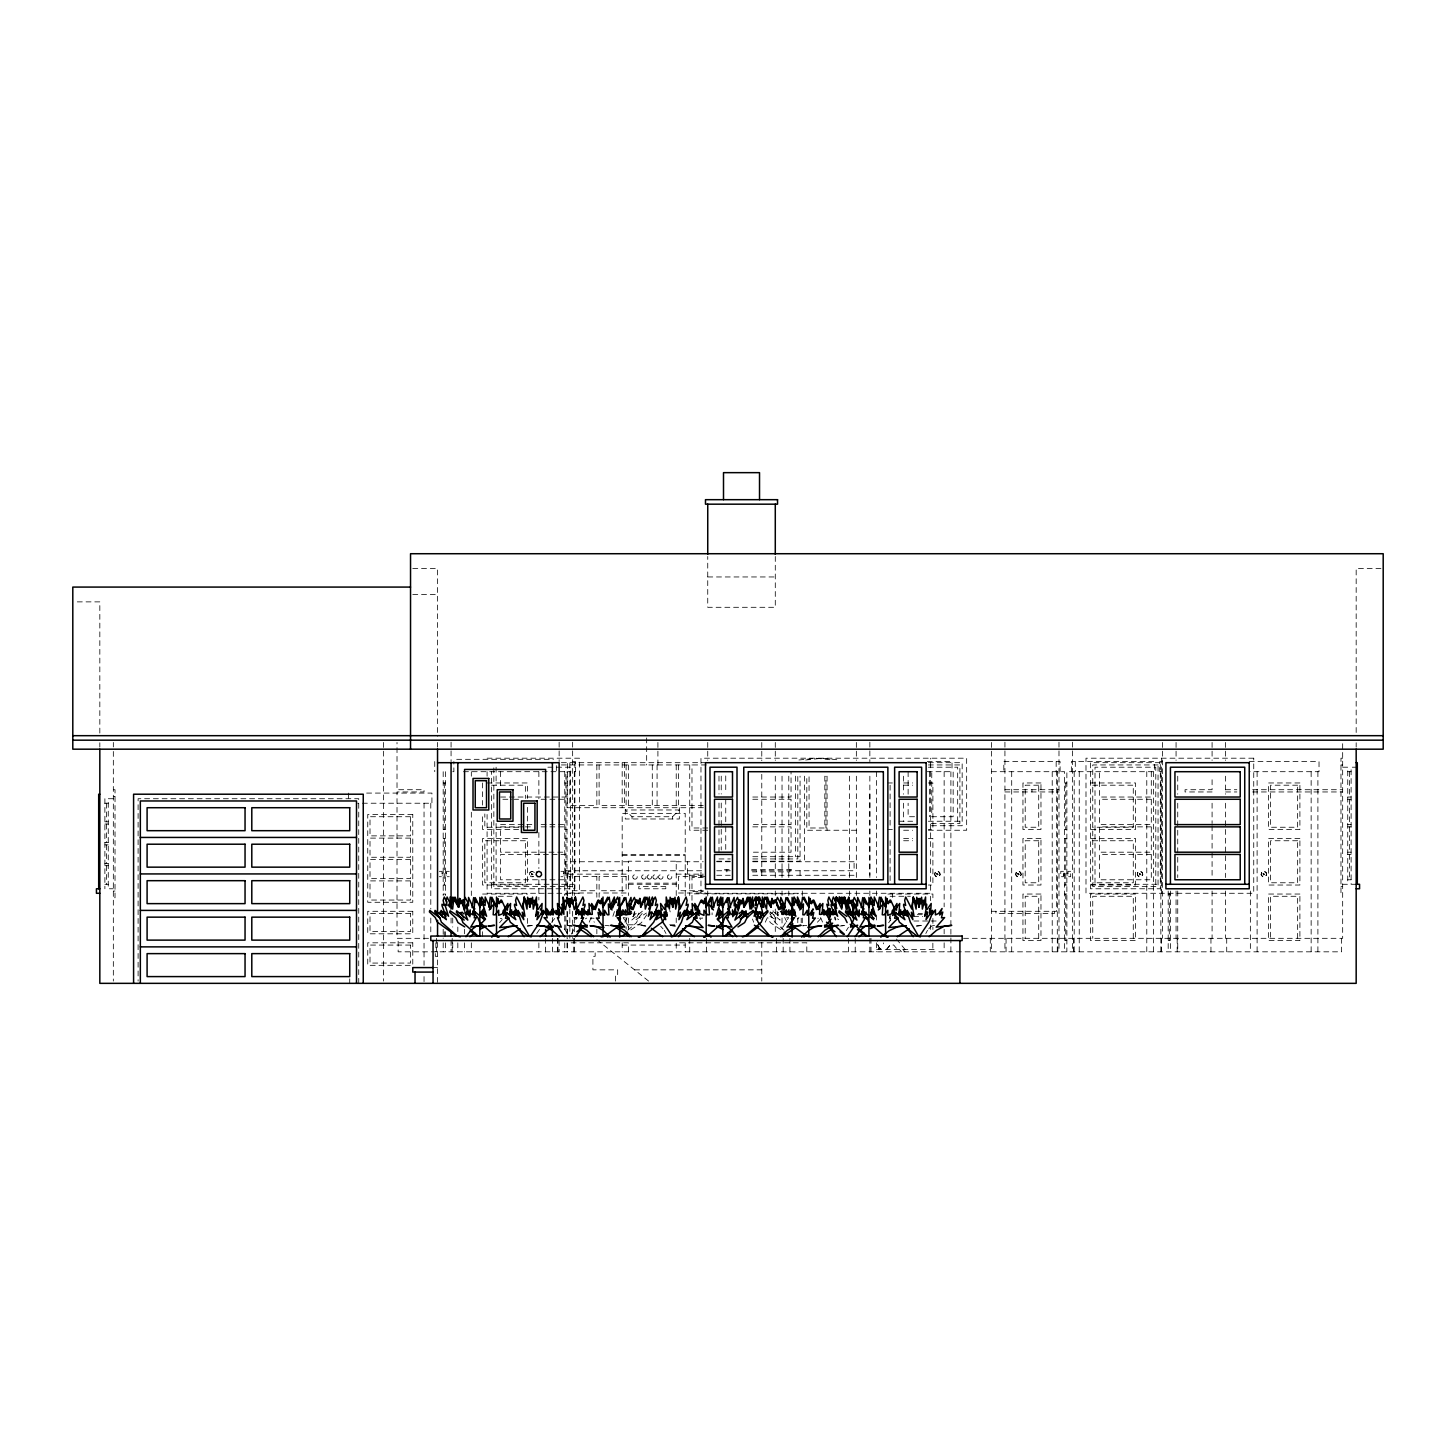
<?xml version="1.0" encoding="UTF-8"?>
<svg xmlns="http://www.w3.org/2000/svg" width="1456" height="1456" viewBox="0 0 1456 1456"><rect width="100%" height="100%" fill="white"/><g stroke="black" fill="none" stroke-linecap="round" stroke-linejoin="round"><path stroke-width="0.75" stroke-dasharray="5 3.75" d="M712.093 914.768L712.093 912.821M883.665 943.834L883.483 942.906M576.03 917.335L575.721 919.682L577.14 918.026M890.308 914.787L889.379 918.281L892.219 918.008L888.651 922.74M612.903 916.279L614.705 910.801M633.324 914.878L634.852 911.219M589.207 922.194L591.209 917.48M765.274 922.194L767.458 917.48M624.842 922.194L627.117 917.48M536.718 933.496L540.795 927.599M925.816 933.496L927.508 930.293M571.28 934.06L574.137 928.964M782.964 927.126L788.642 917.589L786.495 917.862M846.282 930.657L848.448 927.254M797.815 919.118L798.962 917.589L797.433 918.317M499.554 922.74L502.174 919.537M886.376 949.567L890.126 945.017L893.693 945.017L897.442 949.567M886.486 949.567L890.235 945.017M928.71 928.946L931.094 926.253M551.515 922.321L555.5 917.589L552.334 917.862L552.388 922.558M646.81 914.714L641.514 922.613L629.356 930.894M672.563 816.725L679.315 809.973L625.279 809.973L632.031 816.725L672.563 816.725L672.563 818.982M817.398 922.212L821.366 918.008L817.762 918.281M627.754 930.22L636.6 922.613L638.401 917.899L643.17 912.311L642.86 910.801L631.722 920.101L634.434 914.186L634.725 912.639L633.196 912.311M770.388 914.295L773.318 911.893L772.936 910.382L769.987 912.621M632.559 916.698L637.182 912.311L639.111 912.639L635.307 920.101L646.409 913.039M585.421 918.845L586.786 918.026M534.37 872.472L532.204 871.325L529.857 872.472L529.402 874.856L530.985 876.712L533.424 876.639M532.204 871.325L529.984 872.308L529.347 874.674L530.803 876.639L533.26 876.712M625.297 917.862L623.15 917.589L628.828 927.126L625.334 926.526M930.93 926.234L934.534 925.343M577.359 917.862L573.773 917.589L574.956 919.118M594.03 918.281L590.426 918.008L594.394 922.212M778.596 912.311L777.067 912.639L777.377 914.186L780.07 920.101L768.932 910.801M798.925 759.996L815.815 758.194L832.705 759.996M805.678 759.996L822.567 758.194L839.457 759.996M527.545 926.034L533.861 925.343L527.236 926.016M839.803 926.034L846.118 925.343L841.714 925.798M916.643 926.034L922.958 925.343L916.334 926.016M412.776 568.513L437.546 568.513L437.546 736.336M1380.943 568.513L1356.173 568.513L1356.173 734.061M707.743 576.958L775.284 576.958M412.776 594.485L437.546 594.485M77.295 601.874L99.827 601.874L99.827 736.336M487.087 758.194L579.397 758.194L579.397 893.274L487.087 893.274L487.087 814.486M1342.669 758.194L1340.976 758.194L1340.976 893.274L1342.669 893.274M456.693 759.322L553.498 759.322M572.645 761.561L575.466 761.561L575.466 771.698L567.021 771.698L567.021 895.531M927.254 761.561L952.024 761.561L952.024 771.698M1162.543 761.561L1159.74 761.561L1159.74 771.698L1162.543 771.698M1249.23 761.561L1319.027 761.561L1319.027 771.698L1249.23 771.698M561.379 762.689L707.743 762.689M928.382 762.689L962.161 762.689L962.161 825.734L928.382 825.734M561.379 764.946L707.743 764.946M928.382 764.946L959.904 764.946L959.904 823.477L928.382 823.477M1340.976 764.946L1342.669 764.946M547.875 767.203L570.388 767.203L570.388 884.283M928.382 767.203L957.666 767.203L957.666 821.239M1342.669 767.203L1347.746 767.203L1347.746 884.283L1342.669 884.283M1357.301 767.203L1351.113 767.203L1351.113 884.283L1357.301 884.283M452.743 771.698L453.872 771.698L453.872 761.561M463.445 771.698L565.893 771.698L565.893 885.03M927.254 771.698L953.152 771.698L953.152 816.725L931.767 816.725L931.767 771.698M991.427 771.698L1064.609 771.698L1064.609 951.824M1347.746 771.698L1351.113 771.698M443.188 782.964L445.427 782.964M487.087 782.964L527.618 782.964L527.618 798.47M564.764 782.964L567.021 782.964M887.869 782.964L892.364 782.964M903.612 782.964L912.621 782.964M928.382 782.964L932.896 782.964L932.896 829.483L928.382 829.483M1064.609 782.964L1066.866 782.964M1090.508 782.964L1135.534 782.964L1135.534 829.483L1090.508 829.483M491.582 785.203L525.361 785.203L525.361 798.489M903.612 785.203L912.621 785.203M1092.746 785.203L1133.278 785.203L1133.278 827.245L1092.746 827.245M113.331 789.716L115.024 789.716L115.024 897.788L113.331 897.788M1004.931 789.716L1058.985 789.716M1225.588 789.716L1236.854 789.716M1252.615 789.716L1342.669 789.716M1004.931 791.955L1058.985 791.955M1212.084 791.955L1185.057 791.955L1185.057 789.716L1212.084 789.716L1212.084 776.194M1225.588 791.955L1236.854 791.955M1252.615 791.955L1342.669 791.955M366.621 793.083L431.922 793.083L431.922 803.221L357.612 803.221M869.851 794.212L869.851 875.274M113.331 796.468L115.024 796.468M500.591 797.033L565.893 797.033M752.77 797.033L791.045 797.033L791.045 771.698M1347.746 797.033L1351.113 797.033M113.331 798.725L108.254 798.725L108.254 888.779L113.331 888.779M502.848 799.271L511.857 799.271M514.095 799.271L518.609 799.271M541.122 799.271L565.893 799.271M752.77 799.271L791.045 799.271L791.045 824.606L752.77 824.606M1347.746 799.271L1351.113 799.271M104.887 803.221L108.254 803.221M703.23 805.477L599.108 805.477L599.108 764.946M703.357 807.716L567.585 807.716L567.585 762.689M914.532 816.725L908.125 816.725L908.125 803.221M899.116 821.239L912.621 821.239M928.382 821.239L962.161 821.239M104.887 821.803L108.254 821.803M104.887 824.041L108.254 824.041M500.591 824.606L532.113 824.606M541.122 824.606L565.893 824.606M1347.746 824.606L1351.113 824.606M523.104 826.862L500.591 826.862L500.591 852.197L565.893 852.197M525.361 826.862L532.113 826.862M541.122 826.862L565.893 826.862M752.77 826.862L791.045 826.862L791.045 852.197L752.77 852.197M1347.746 826.862L1351.113 826.862M518.609 827.245L484.83 827.245L484.83 813.959M707.743 827.991L691.982 827.991L691.982 764.946M827.063 827.991L825.934 827.991L825.934 776.194M443.188 829.483L445.427 829.483M518.609 829.483L482.573 829.483L482.573 813.977M564.764 829.483L567.021 829.483M887.869 829.483L892.364 829.483M1064.609 829.483L1066.866 829.483M707.743 830.248L689.725 830.248L689.725 807.716M856.346 830.248L806.806 830.248L806.806 776.194M903.612 830.248L912.621 830.248M928.382 830.248L966.657 830.248L966.657 758.194L700.973 758.194L700.973 893.274L930.639 893.274L930.639 758.194M443.188 838.492L445.427 838.492M564.764 838.492L567.021 838.492M903.612 838.492L912.621 838.492M928.382 838.492L932.896 838.492L932.896 885.03L928.382 885.03M1064.609 838.492L1066.866 838.492M1090.508 838.492L1135.534 838.492L1135.534 885.03L1090.508 885.03M903.612 840.749L912.621 840.749M1092.746 840.749L1133.278 840.749L1133.278 882.773L1092.746 882.773M104.887 842.624L108.254 842.624M104.887 844.88L108.254 844.88M1347.746 852.197L1351.113 852.197M565.893 854.435L500.591 854.435L500.591 879.77L565.893 879.77M622.185 854.435L685.212 854.435M1347.746 854.435L1351.113 854.435M622.185 855.564L685.212 855.564M752.77 856.692L800.054 856.692M718.991 858.949L730.257 858.949M752.77 858.949L797.797 858.949L797.797 776.139M716.734 861.206L730.257 861.206M752.77 861.206L800.054 861.206L800.054 776.121M628.373 861.752L565.328 861.752L565.328 874.146L628.373 874.146M676.221 861.752L703.23 861.752M716.734 861.752L730.257 861.752M752.77 861.752L856.346 861.752M104.887 863.444L108.254 863.444M104.887 865.701L108.254 865.701M729.128 869.632L724.615 869.632L724.615 870.761M751.642 869.632L792.173 869.632L792.173 870.761M565.328 870.761L703.23 870.761M716.734 870.761L730.257 870.761M751.642 870.761L854.09 870.761L854.09 861.752M439.348 871.325L442.06 871.325L442.06 876.712L439.348 876.712M449.267 871.325L446.555 871.325L446.555 876.712L449.267 876.712M560.942 871.325L563.636 871.325L563.636 876.712L560.942 876.712M752.443 871.889L756.701 871.889L756.701 869.632M442.06 873.2L443.188 873.2M445.427 873.2L446.555 873.2M563.636 873.2L564.764 873.2M567.021 873.2L568.131 873.2M1063.481 873.2L1064.609 873.2M1066.866 873.2L1067.976 873.2M676.221 874.146L703.23 874.146M442.06 875.001L443.188 875.001M445.427 875.001L446.555 875.001M563.636 875.001L564.764 875.001M567.021 875.001L568.131 875.001M1063.481 875.001L1064.609 875.001M1066.866 875.001L1067.976 875.001M703.23 875.274L687.469 875.274L687.469 861.752M716.734 875.274L730.257 875.274M752.77 875.274L856.346 875.274M705.487 876.403L678.46 876.403L678.46 890.744L705.487 890.744M703.23 877.513L691.982 877.513L691.982 891.6L703.23 891.6M1347.746 879.77L1351.113 879.77M628.373 883.155L676.221 883.155M104.887 884.283L108.254 884.283M491.582 884.283L574.902 884.283M628.373 884.283L676.221 884.283M1090.508 884.283L1160.305 884.283M443.188 885.03L445.427 885.03M564.764 885.03L567.021 885.03M1064.609 885.03L1066.866 885.03M572.645 886.522L493.839 886.522L493.839 767.203M1340.976 886.522L1342.669 886.522M113.331 891.036L115.024 891.036M569.824 893.001L596.851 893.001L596.851 897.533M626.116 893.001L599.108 893.001L599.108 897.533M678.46 893.001L705.487 893.001M443.188 894.039L445.427 894.039M482.573 894.039L527.618 894.039M564.764 894.039L567.021 894.039M716.734 893.838L691.982 893.838L691.982 900.518M718.991 893.838L797.797 893.838M801.182 893.838L802.292 893.838M887.869 894.039L932.896 894.039L932.896 900.682M1064.609 894.039L1066.866 894.039M1168.185 894.039L1170.424 894.039M498.334 896.277L514.095 896.277M890.107 896.277L910.382 896.277M991.427 911.292L1056.728 911.292L1056.728 771.698M918.19 913.403L922.412 913.403M917.28 914.677L922.776 914.677M913.604 916.352L922.776 916.352M913.877 921.011L929.019 921.011M931.13 921.011L938.137 921.011M628.373 924.797L645.772 924.797M669.687 924.797L676.221 924.797L676.221 918.044M428.537 938.319L397.015 938.319L397.015 791.955L424.042 791.955L424.042 789.716L397.015 789.716L397.015 742.433M963.526 938.319L1342.669 938.319L1342.669 742.433M1064.609 940.558L1066.866 940.558M1168.185 940.558L1170.424 940.558M622.185 945.071L685.212 945.071M876.603 949.567L934.388 949.567L934.388 951.824M437.546 956.319L435.308 956.319L435.308 951.824M433.051 967.585L437.546 967.585M634.561 969.842L761.779 969.842M675.438 926.016L668.814 925.343L675.147 926.034M572.299 926.016L565.674 925.343L571.99 926.034M605.004 925.343L609.281 925.798M645.863 926.016L640.003 925.343L645.609 926.034M500.282 918.281L501.865 918.736M769.951 916.406L776.503 920.101L772.681 912.639L774.61 912.311L779.233 916.698L776.94 911.219M837.509 918.845L838.674 919.682M780.616 929.565L770.297 922.613L768.022 917.899M596.869 939.684L651.451 983.346M784.038 930.22L775.193 922.613L769.805 913.513M660.678 926.253L663.081 928.946M896.405 939.047L905.177 949.567M903.048 949.567L904.904 951.824M899.571 949.567L901.41 951.824M564.437 928.964L567.694 934.06M700.5 919.537L699.572 918.008L702.393 918.281L701.464 914.787M664.264 930.293L665.974 933.496M880.17 949.567L877.622 944.289L877.622 940.467M877.513 944.289L880.061 949.567M784.675 917.48L786.95 922.194M820.583 917.48L822.585 922.194M752.461 919.045L753.662 922.194M669.778 910.382L670.179 911.893M1356.173 742.76L1356.173 747.037M1349.421 771.698L1349.421 797.033M1349.421 799.271L1349.421 824.606M1349.421 826.862L1349.421 852.197M1349.421 854.435L1349.421 879.77M1341.54 938.319L1341.54 951.824L398.143 951.824L398.143 938.319M1317.898 771.698L1317.898 951.824M1311.146 771.698L1311.146 951.824M1297.642 938.319L1297.642 896.277L1270.615 896.277L1270.615 938.319M1257.11 771.698L1257.11 951.824M1250.358 891.036L1250.358 951.824M1226.716 938.319L1226.716 951.824M1225.588 742.433L1225.588 760.432M1225.588 776.194L1225.588 794.212M1225.588 803.221L1225.588 877.513M1225.588 891.036L1225.588 938.319M1212.084 742.433L1212.084 760.432M1212.084 803.221L1212.084 823.477M1212.084 825.734L1212.084 850.504M1212.084 852.761L1212.084 877.513M1212.084 891.036L1212.084 938.319M1210.955 938.319L1210.955 951.824M1177.74 776.194L1177.74 794.212M1177.74 803.221L1177.74 827.991M1177.74 830.248L1177.74 855M1177.74 857.256L1177.74 877.513M1177.74 891.036L1177.74 951.824M1177.176 938.319L1177.176 951.824M1176.066 742.433L1176.066 760.432M1176.066 891.036L1176.066 938.319M1170.424 891.036L1170.424 951.824M1169.295 894.039L1169.295 940.558M1168.185 891.036L1168.185 951.824M1162.543 742.433L1162.543 938.319M1161.415 758.194L1161.415 893.274M1161.415 938.319L1161.415 951.824M1160.869 771.698L1160.869 951.824M1155.791 884.283L1155.791 767.203L1095.003 767.203L1095.003 884.283M1153.534 771.698L1153.534 951.824M1151.296 771.698L1151.296 797.033L1099.498 797.033L1099.498 771.698M1146.782 771.698L1146.782 951.824M1133.278 938.319L1133.278 896.277L1092.746 896.277L1092.746 938.319M1079.242 771.698L1079.242 951.824M1075.292 761.561L1075.292 771.698M1074.182 771.698L1074.182 951.824M1073.618 938.319L1073.618 951.824M1072.49 742.141L1072.49 951.824M1071.361 771.698L1071.361 761.561L1154.663 761.561L1154.663 771.698L1066.866 771.698L1066.866 951.824M1065.737 782.964L1065.737 829.483M1065.737 838.492L1065.737 885.03M1065.737 894.039L1065.737 940.558M1060.095 771.698L1060.095 761.561L1003.821 761.561L1003.821 771.698M1058.985 742.141L1058.985 951.824M1057.857 938.319L1057.857 951.824M1057.293 771.698L1057.293 951.824M1056.164 761.561L1056.164 771.698M1054.472 911.292L1054.472 913.549L995.94 913.549L995.94 911.292M1052.215 771.698L1052.215 951.824M1038.71 938.319L1038.71 896.277L1025.206 896.277L1025.206 938.319M1031.958 789.716L1031.958 791.955M1011.702 771.698L1011.702 951.824M1006.06 938.319L1006.06 951.824M1004.931 742.141L1004.931 951.824M991.427 742.433L991.427 951.824M990.298 938.319L990.298 951.824M950.895 771.698L950.895 951.824M944.143 771.698L944.143 906.797M944.143 929.31L944.143 933.806M944.143 942.815L944.143 951.824M932.896 918.408L932.896 929.492M932.859 943.179L932.859 949.567M930.639 896.277L930.639 900.7M930.639 925.033L930.639 929.456M929.51 771.698L929.51 816.725M908.125 771.698L908.125 794.212M903.612 776.194L903.612 794.212M903.612 803.221L903.612 821.239M892.51 893.547L892.51 897.387M890.107 785.203L890.107 827.245M890.107 840.749L890.107 880.571M890.107 916.188L890.107 920.611M880.789 949.567L880.789 948.438L878.66 948.438L878.66 949.567M880.316 948.438L880.316 949.567M879.77 948.438L879.77 949.567M878.987 948.438L878.987 949.567M876.603 771.698L876.603 877.513M876.603 891.036L876.603 895.531M876.603 914.987L876.603 923.632M876.603 942.815L876.603 951.824M870.979 938.319L870.979 951.824M869.851 742.141L869.851 761.561M869.851 776.194L869.851 877.513M869.851 891.036L869.851 895.531M869.851 938.319L869.851 951.824M856.346 742.433L856.346 760.432M856.346 776.194L856.346 877.513M856.346 891.036L856.346 895.531M855.218 938.319L855.218 951.824M849.576 776.194L849.576 877.513M849.576 891.036L849.576 895.531M848.466 938.319L848.466 951.824M827.063 776.194L827.063 830.248M824.824 776.194L824.824 827.991L809.063 827.991L809.063 776.194M806.806 951.824L806.806 942.815L676.221 942.815L676.221 951.824M804.549 776.194L804.549 861.752M802.292 891.036L802.292 895.531M802.292 918.044L802.292 922.758M801.182 918.208L801.182 922.758M800.054 870.761L800.054 875.274M797.797 918.317L797.797 922.758M795.54 776.139L795.54 856.692M789.916 869.632L789.916 871.889L760.087 871.889L760.087 869.632M789.916 938.319L789.916 951.824M788.788 776.194L788.788 877.513M788.788 891.036L788.788 895.531M783.164 938.319L783.164 951.824M782.036 776.194L782.036 877.513M782.036 891.036L782.036 895.531M782.036 918.044L782.036 929.31M776.412 938.319L776.412 951.824M775.284 556.483L775.284 607.298L707.743 607.298L707.743 556.483M775.284 742.433L775.284 760.432M775.284 776.194L775.284 877.513M775.284 891.036L775.284 895.531M775.284 909.035L775.284 933.806M761.779 742.487L761.779 760.687M761.779 774.319L761.779 876.621M761.779 942.56L761.779 981.089M726.872 869.632L726.872 871.889M725.743 775.921L725.743 792.81M725.743 799.271L725.743 822.494M725.743 826.862L725.743 852.197M721.248 776.139L721.248 794.048M721.248 803.002L721.248 849.976M718.991 776.139L718.991 794.048M718.991 802.984L718.991 827.609M718.991 829.847L718.991 854.472M707.743 742.433L707.743 760.432M707.743 891.036L707.743 896.277M706.615 938.319L706.615 951.824M689.725 764.946L689.725 805.477M689.725 875.274L689.725 895.531M689.725 938.319L689.725 951.824M685.212 895.84L685.212 813.358L622.185 813.358L622.185 895.84M685.212 942.742L685.212 951.824M679.315 807.716L679.315 818.982L625.279 818.982L625.279 807.716M678.46 764.946L678.46 805.477M676.221 764.946L676.221 805.477M676.221 895.531L676.221 861.206L628.373 861.206L628.373 895.531M657.912 742.433L657.912 764.946M657.075 764.946L657.075 805.477M652.288 764.946L652.288 805.477M646.664 737.919L646.664 764.946M632.031 816.725L632.031 818.982M628.373 764.946L628.373 805.477M628.373 918.044L628.373 929.31M628.373 951.824L628.373 942.815L567.585 942.815L567.585 951.824M626.116 764.946L626.116 805.477M626.116 917.917L626.116 929.237M624.424 762.689L624.424 805.477M622.185 762.689L622.185 807.716M622.185 942.742L622.185 951.824M615.415 981.089L615.415 974.337L617.672 974.337L617.672 969.842L592.901 969.842L592.901 956.319L595.158 956.319L595.158 951.824M596.851 764.946L596.851 805.477L569.824 805.477L569.824 762.689M596.851 929.237L596.851 933.769M574.902 762.689L574.902 888.779L491.582 888.779L491.582 771.698M574.337 771.698L574.337 895.531M574.337 918.044L574.337 936.062M574.337 938.319L574.337 951.824M573.773 938.319L573.773 951.824M572.645 742.141L572.645 895.531M572.645 911.292L572.645 938.319M569.824 908.853L569.824 938.301M567.585 874.146L567.585 896.295M567.585 911.765L567.585 938.319M567.021 911.292L567.021 938.356M567.021 942.815L567.021 951.824M565.893 916.188L565.893 929.492M564.764 771.698L564.764 895.531M564.764 916.188L564.764 929.492M564.764 942.815L564.764 951.824M559.14 742.141L559.14 761.561M559.14 940.558L559.14 951.824M558.012 938.319L558.012 951.824M557.448 938.319L557.448 951.824M556.319 765.619L556.319 771.698M552.388 938.319L552.388 951.824M545.618 938.319L545.618 951.824M538.866 771.698L538.866 798.725M538.866 832.486L538.866 868.522M538.866 879.77L538.866 900.045M538.866 942.815L538.866 951.824M527.618 807.334L527.618 829.483M527.618 918.408L527.618 925.051M500.591 771.698L500.591 786.477M496.096 767.203L496.096 785.203M496.096 823.477L496.096 884.283M487.087 771.698L487.087 776.194M482.573 782.964L482.573 805.113M482.573 931.694L482.573 938.356M471.325 771.698L471.325 776.194M471.325 812.23L471.325 895.531M471.325 942.815L471.325 951.824M464.573 929.31L464.573 933.806M464.573 942.815L464.573 951.824M457.821 927.053L457.821 931.567M457.821 942.815L457.821 951.824M452.743 918.044L452.743 927.053M452.743 942.815L452.743 951.824M452.179 938.319L452.179 951.824M451.069 742.141L451.069 761.561M451.069 918.044L451.069 924.797M451.069 940.558L451.069 951.824M445.427 771.698L445.427 895.531M445.427 931.694L445.427 938.356M445.427 942.815L445.427 951.824M444.298 782.964L444.298 829.483M444.298 838.492L444.298 885.03M444.298 931.694L444.298 938.356M443.188 771.698L443.188 895.531M443.188 929.31L443.188 938.356M443.188 942.815L443.188 951.824M437.546 742.433L437.546 747.037M437.546 942.414L437.546 983.346M436.418 938.319L436.418 951.824M435.854 942.815L435.854 951.824M434.743 761.561L434.743 771.698M430.794 803.221L430.794 909.035M430.794 918.044L430.794 933.806M424.042 803.221L424.042 965.328M424.042 976.594L424.042 983.346M383.51 742.433L383.51 981.071M358.74 983.346L358.74 798.725L138.102 798.725L138.102 981.089M349.731 978.832L349.731 983.346M348.621 793.083L348.621 799.162M113.331 742.433L113.331 746.928M113.331 751.46L113.331 981.071M106.579 803.221L106.579 821.803M106.579 824.041L106.579 842.624M106.579 844.88L106.579 863.444M106.579 865.701L106.579 884.283M104.887 798.725L104.887 888.779M99.827 742.76L99.827 747.037M531.367 873.582L531.677 874.983L533.023 874.383L531.404 873.527L531.731 875.001L533.042 874.328L531.367 873.582M935.134 872.472L934.679 874.856L936.263 876.712L938.701 876.639L940.157 874.674L939.539 872.308L937.3 871.325L935.134 872.472M936.645 873.582L936.954 874.983L938.301 874.383L936.681 873.527L937.009 875.001L938.319 874.328L936.645 873.582M1016.197 872.472L1015.724 874.856L1017.307 876.712L1019.746 876.639L1021.22 874.674L1020.583 872.308L1018.363 871.325L1016.197 872.472M1017.689 873.582L1018.017 874.983L1019.364 874.383L1017.726 873.527L1018.072 875.001L1019.364 874.328L1017.689 873.582M1137.773 872.472L1137.318 874.856L1138.901 876.712L1141.34 876.639L1142.796 874.674L1142.177 872.308L1139.939 871.325L1137.773 872.472M1139.284 873.582L1139.593 874.983L1140.94 874.383L1139.32 873.527L1139.648 875.001L1140.74 873.527L1139.284 873.582M1261.606 872.472L1261.151 874.856L1262.734 876.712L1265.173 876.639L1266.629 874.674L1266.01 872.308L1263.772 871.325L1261.606 872.472M1263.116 873.582L1263.426 874.983L1264.773 874.383L1263.153 873.527L1263.48 875.001L1264.791 874.328L1263.116 873.582M935.262 872.308L934.625 874.674L936.081 876.639L938.538 876.712L940.121 874.856L939.648 872.472L937.482 871.325L935.262 872.308M1016.306 872.308L1015.687 874.674L1017.143 876.639L1019.582 876.712L1021.166 874.856L1020.711 872.472L1018.545 871.325L1016.306 872.308M1137.9 872.308L1137.263 874.674L1138.719 876.639L1141.176 876.712L1142.76 874.856L1142.287 872.472L1140.121 871.325L1137.9 872.308M1261.733 872.308L1261.096 874.674L1262.57 876.639L1265.009 876.712L1266.593 874.856L1266.119 872.472L1263.954 871.325L1261.733 872.308M806.788 925.343L802.711 925.798L806.788 925.343M1253.743 758.194L1085.994 758.194L1085.994 893.274L1253.743 893.274L1253.743 758.194M1160.305 762.689L1090.508 762.689L1090.508 888.779L1160.305 888.779L1160.305 762.689M1158.048 764.946L1092.746 764.946L1092.746 886.522L1158.048 886.522L1158.048 764.946M1040.967 782.964L1022.949 782.964L1022.949 829.483L1040.967 829.483L1040.967 782.964M1299.899 782.964L1268.376 782.964L1268.376 829.483L1299.899 829.483L1299.899 782.964M1038.71 785.203L1025.206 785.203L1025.206 827.245L1038.71 827.245L1038.71 785.203M1297.642 785.203L1270.615 785.203L1270.615 827.245L1297.642 827.245L1297.642 785.203M1151.296 799.271L1099.498 799.271L1099.498 824.606L1151.296 824.606L1151.296 799.271M412.776 814.486L367.749 814.486L367.749 902.283L412.776 902.283L412.776 814.486M410.537 816.725L370.006 816.725L370.006 835.871L410.537 835.871L410.537 816.725M1151.296 826.862L1099.498 826.862L1099.498 852.197L1151.296 852.197L1151.296 826.862M410.537 838.11L370.006 838.11L370.006 857.256L410.537 857.256L410.537 838.11M527.618 838.492L482.573 838.492L482.573 885.03L527.618 885.03L527.618 838.492M1040.967 838.492L1022.949 838.492L1022.949 885.03L1040.967 885.03L1040.967 838.492M1299.899 838.492L1268.376 838.492L1268.376 885.03L1299.899 885.03L1299.899 838.492M525.361 840.749L484.83 840.749L484.83 882.773L525.361 882.773L525.361 840.749M1038.71 840.749L1025.206 840.749L1025.206 882.773L1038.71 882.773L1038.71 840.749M1297.642 840.749L1270.615 840.749L1270.615 882.773L1297.642 882.773L1297.642 840.749M1151.296 854.435L1099.498 854.435L1099.498 879.77L1151.296 879.77L1151.296 854.435M410.537 859.513L370.006 859.513L370.006 878.641L410.537 878.641L410.537 859.513M570.843 871.325L568.131 871.325L568.131 876.712L570.843 876.712L570.843 871.325M1063.481 871.325L1060.787 871.325L1060.787 876.712L1063.481 876.712L1063.481 871.325M1070.688 871.325L1067.976 871.325L1067.976 876.712L1070.688 876.712L1070.688 871.325M596.851 876.403L569.824 876.403L569.824 890.744L596.851 890.744L596.851 876.403M626.116 876.403L599.108 876.403L599.108 890.744L626.116 890.744L626.116 876.403M410.537 880.898L370.006 880.898L370.006 900.045L410.537 900.045L410.537 880.898M665.792 886.522L638.784 886.522L638.784 888.779L665.792 888.779L665.792 886.522M1040.967 894.039L1022.949 894.039L1022.949 940.558L1040.967 940.558L1040.967 894.039M1135.534 894.039L1090.508 894.039L1090.508 940.558L1135.534 940.558L1135.534 894.039M1299.899 894.039L1268.376 894.039L1268.376 940.558L1299.899 940.558L1299.899 894.039M412.776 911.292L367.749 911.292L367.749 933.806L412.776 933.806L412.776 911.292M410.537 913.549L370.006 913.549L370.006 931.567L410.537 931.567L410.537 913.549M412.776 942.815L367.749 942.815L367.749 965.328L412.776 965.328L412.776 942.815M410.537 945.071L370.006 945.071L370.006 963.071L410.537 963.071L410.537 945.071M633.87 878.896A2.257 2.239 0 0 0 637.237 876.967A2.257 2.239 0 0 0 633.87 875.02A2.257 2.239 0 0 0 633.87 878.896M668.468 878.896A2.257 2.239 0 0 0 671.835 876.967A2.257 2.239 0 0 0 668.468 875.02A2.257 2.239 0 0 0 668.468 878.896M659.623 878.878A2.239 2.22 0 0 0 662.971 876.967A2.239 2.22 0 0 0 659.623 875.038A2.239 2.22 0 0 0 659.623 878.878M642.733 878.878A2.239 2.22 0 0 0 646.082 876.967A2.239 2.22 0 0 0 642.733 875.038A2.239 2.22 0 0 0 642.733 878.878M648.357 878.878A2.239 2.22 0 0 0 651.706 876.967A2.239 2.22 0 0 0 648.357 875.038A2.239 2.22 0 0 0 648.357 878.878M653.981 878.878A2.239 2.22 0 0 0 657.348 876.967A2.239 2.22 0 0 0 653.981 875.038A2.239 2.22 0 0 0 653.981 878.878"/><path stroke-width="1.5" d="M456.966 935.771L441.405 922.194L439.585 917.48L434.725 911.893L435.035 910.382L446.391 919.682L443.334 912.22L444.881 911.893L448.575 916.279L445.227 905.741L445.227 904.212L447.083 905.432L446.191 900.409L447.119 897.005L452.652 909.09L453.926 897.205L458.895 906.979L459.605 898.534L461.097 903.575L463.372 900.172L464.5 902.52M530.748 935.771L539.812 922.194L543.689 911.893L543.507 910.382L536.918 919.682L538.684 912.22L537.792 911.893L535.626 916.279L537.592 905.741L537.573 904.212L536.5 905.432L536.481 897.005L533.26 909.09L532.514 897.205L529.638 906.979L529.074 898.534L528.364 903.575L527.254 900.172L526.708 902.52M568.641 903.83L569.897 906.979L570.461 898.534L571.171 903.575L572.281 900.172L574.283 909.563L576.485 903.484L576.121 914.35L578.705 909.836L578.705 914.914L580.38 913.458L582.218 908.489L580.944 915.06L582.6 912.038L581.872 917.862L583.547 917.589L579.106 927.126L587.332 925.343L583.401 926.253L575.411 936.718M765.874 899.116L766.202 897.205L771.152 906.979L771.862 898.534L773.373 903.575L775.629 900.172L779.797 909.563L784.347 903.484L783.601 914.35L781.854 914.35L782.473 903.484L778.687 909.563L775.229 900.172L773.354 903.575L772.099 898.534L771.17 901.974M853.598 902.52L852.47 900.172L850.195 903.575L848.702 898.534L847.993 906.979L843.024 897.205L841.75 909.09L836.217 897.005L835.271 900.409L836.181 905.432L834.324 904.212L834.324 905.741L837.673 916.279L833.979 911.893L832.432 912.22L832.723 913.767M919.846 935.771L928.892 922.194L932.786 911.893L932.604 910.382L925.998 919.682L927.781 912.22L926.89 911.893L924.724 916.279L926.671 905.741L926.671 904.212L925.597 905.432L925.579 897.005L922.358 909.09L921.612 897.205L918.736 906.979L918.172 898.534L917.444 903.575L916.352 900.172L915.806 902.52M479.843 907.397L481.026 898.953L482.573 903.994L484.921 900.591M868.941 907.397L870.124 898.953L871.671 903.994L874.019 900.591M450.941 909.09L452.488 897.205L458.458 906.979L459.605 898.534L460.533 903.575L461.934 900.172L464.519 909.563L467.321 903.484L466.885 914.35L468.049 914.423L469.469 911.365M868.559 904.212L869.305 907.306M679.461 907.943L679.624 903.484M507.398 910.182L507.853 903.484L504.158 909.563M896.496 910.182L896.951 903.484L893.238 909.563M685.576 914.368L685.74 912.038L684.83 913.149M732.514 909.836L732.495 914.914L730.366 913.458L728 908.489L729.638 915.06L727.509 912.038L728.437 917.862L726.289 917.589L731.986 927.126L721.448 925.343L726.489 926.253L731.731 930.293L736.718 936.718M839.748 899.116L839.912 897.205L841.022 902.138M843.697 903.139L844.298 897.205L846.373 903.83M566.839 899.116L567.021 897.205L568.277 902.138M631.158 936.718L624.478 930.293L617.435 926.253L610.683 925.343L624.806 927.126L617.18 917.589L620.056 917.862L618.818 912.038L621.676 915.06L619.473 908.489L622.64 913.458L625.498 914.914L625.516 909.836L628.355 914.423L629.938 914.35L629.32 903.484L633.105 909.563L636.563 900.172L638.438 903.575L639.93 898.534L641.077 906.979M656.001 912.967L656.365 909.836L659.513 914.423L661.261 914.35L660.587 903.484L664.755 909.563L668.577 900.172L670.634 903.575L672.017 898.534L673.054 906.979M454.964 899.116L455.2 897.205L458.895 906.979M830.138 914.368L830.43 912.038L827.627 915.06L829.793 908.489L831.412 913.458L833.087 914.914L833.087 909.836L835.671 914.35L835.307 903.484L836.781 908.453M583.747 912.967L584.165 909.836L587.714 914.423L589.68 914.35L588.934 903.484L593.629 909.563L597.961 900.172L600.291 903.575L601.856 898.534L603.039 906.979L609.227 897.205L610.828 909.09L617.708 897.005L618.891 900.409L617.763 905.432L620.074 904.212L620.092 905.741L615.906 916.279L620.511 911.893L622.44 912.22L618.636 919.682L620.565 918.845M835.962 900.409L836.454 897.005L837.182 900.354M763.217 907.161L764.746 897.205L770.734 906.979L771.862 898.534L772.79 903.575L774.192 900.172L774.901 902.52M840.622 903.139L841.586 897.205L847.556 906.979L848.702 898.534L849.631 903.575L851.032 900.172L853.616 909.563L856.419 903.484L855.964 914.35L857.147 914.423L858.567 911.365M553.371 914.368L553.699 912.038L550.55 915.06L552.971 908.489L549.476 913.458L546.328 914.914L546.309 909.836L543.179 914.423L541.432 914.35L542.105 903.484L537.937 909.563L534.115 900.172L532.041 903.575L530.657 898.534L529.638 906.979M865.628 914.368L865.956 912.038M472.053 907.579L473.655 897.624L476.349 902.556M488.725 907.161L490.308 897.205L496.496 906.979L497.679 898.534L499.244 903.575L501.574 900.172L505.905 909.563L510.601 903.484L509.855 914.35L511.82 914.423L515.369 909.836L515.388 914.914L518.955 913.458M861.151 907.579L862.735 897.624L866.211 904.231M877.822 907.161L879.406 897.205L885.594 906.979L886.777 898.534L887.996 903.575L889.853 900.172L890.763 902.52M929.583 911.583L930.056 908.489L929.419 910M511.62 914.914L511.602 909.836L508.817 914.423M873.454 914.368L873.837 912.038L870.397 915.06L873.036 908.489L871.507 910M900.718 914.914L900.7 909.836L897.915 914.423M787.168 899.535L787.478 897.624L792.355 907.397L793.283 898.953L794.503 903.994M803.839 899.116L804.149 897.205L809.008 906.979L809.936 898.534L811.502 903.575L813.849 900.172L818.163 909.563L822.877 903.484L822.112 914.35M458.913 901.974L459.841 898.534L461.097 903.575L462.972 900.172L463.918 902.52M671.38 903.575L672.017 898.534L672.508 906.979L675.02 897.205L675.675 909.09L678.496 897.005L679.461 905.741L677.75 916.279L680.425 912.22L678.878 919.682L684.648 910.382L684.811 911.893L681.408 922.194L673.491 935.771M847.993 901.974L848.939 898.534L849.558 901.628M614.669 903.757L614.341 897.005L609.827 907.124M631.34 904.176L630.994 897.424L628.901 902.465M652.452 905.432L653.344 900.409L652.415 897.005L648.739 905.559M842.241 900.045L841.877 906.979L841.35 898.534L840.622 903.575L839.53 900.172L838.984 902.52M836.053 899.116L836.399 897.205L838.802 902.138M570.461 903.83L571.88 897.205L572.281 903.139M655.91 913.767L656.201 912.22L654.654 911.893M576.012 907.306L576.303 904.212M669.942 902.52L670.433 900.172M838.51 900.409L839.22 897.005L840.822 902.047M586.75 913.767L587.077 912.22L585.385 911.893L584.366 913.458M574.61 900.354L575.338 897.005L575.83 900.409M758.794 903.757L759.522 900.409L758.394 897.005L756.665 900.354M568.186 901.628L568.877 898.534L569.915 906.979M634.798 904.176L635.562 900.827L634.379 897.424L629.793 905.96M721.284 903.757L722.049 900.409L720.866 897.005L718.19 902.047M847.501 902.047L848.739 897.005L849.285 900.409M636.891 902.52L637.601 900.172L639.002 903.575L639.93 898.534L640.64 906.979L642.824 903.83M750.968 902.047L752.552 897.005L752.588 905.432L753.971 904.212M738.01 911.219L739.885 904.631L737.573 905.85L738.702 900.827L737.519 897.424L734.861 902.465M844.243 898.771L844.789 897.205L844.971 899.116M516.607 911.583L515.369 915.06L518.172 912.038M905.705 911.583L904.467 915.06L908.053 913.458M621.585 904.231L624.315 897.624L624.624 899.535M612.667 908.016L615.451 900.591L616.361 902.483M643.443 902.138L645.609 897.205L645.918 899.116M581.963 914.459L585.003 905.741L584.984 904.212L582.946 905.432L583.947 900.409L582.891 897.005L576.813 909.09L575.393 897.205L572.317 903.83M701.009 902.52L701.938 900.172L703.776 903.575L704.995 898.534L706.178 906.979L712.366 897.205L713.968 907.161M738.774 902.52L739.721 900.172L741.595 903.575L743.07 898.534L744.216 906.979L750.186 897.205L751.733 909.09M675.475 903.83L678.532 897.205L679.952 909.09L686.049 897.005L687.086 900.409L686.104 905.432L688.142 904.212L688.142 905.741L684.447 916.279L688.524 911.893L690.235 912.22L686.868 919.682L699.39 910.382L699.735 911.893L694.366 917.48L692.364 922.194L675.184 935.771L671.416 936.881M540.322 910L540.959 908.489M795.067 911.583L793.556 915.06L795.085 913.149M644.444 902.138L647.046 897.205L648.284 905.141M726.344 902.556L729.037 897.624L730.621 907.579M611.083 908.016L614.614 900.591L615.779 902.483M738.192 902.52L739.32 900.172L741.577 903.575L742.833 898.534L743.779 906.979L748.748 897.205L750.04 909.09L755.555 897.005L756.501 900.409L755.609 905.432L757.448 904.212L757.466 905.741L754.099 916.279L757.812 911.893L759.359 912.22L756.301 919.682L757.848 918.845M484.084 900.591L482.245 903.994L481.026 898.953L480.098 907.397L475.22 897.624L473.964 909.509L468.541 897.424L468.486 905.85L466.684 904.631L466.666 906.16L469.96 916.698L466.339 912.311L464.81 912.639L467.813 920.101L456.674 910.801L456.365 912.311L461.133 917.899L462.935 922.613L478.205 936.19M795.431 902.483L796.359 900.591L799.126 908.016M722.467 907.306L723.213 904.212L720.92 905.432M640.64 906.979L644.335 897.205L645.299 909.09L649.412 897.005L649.449 905.432L650.814 904.212L650.832 905.741L648.32 916.279L651.087 911.893L652.233 912.22L649.958 919.682L658.421 910.382L658.658 911.893L653.671 922.194L642.078 935.771M743.779 906.979L747.492 897.205L747.729 899.116M847.265 936.718L854.253 926.253L857.693 925.343L850.504 927.126L854.399 917.589L852.925 917.862L853.562 912.038L852.106 915.06L853.216 908.489L851.614 913.458L850.158 914.914L850.14 909.836L847.902 914.35L848.211 903.484L846.282 909.563L844.516 900.172L843.57 903.575L843.079 900.081M514.423 913.458L516.279 910M903.521 913.458L905.377 910M852.506 906.797L854.363 903.484M648.593 909.09L655.236 897.005L656.365 900.409L655.291 905.432L657.511 904.212L657.53 905.741L653.489 916.279L657.948 911.893L659.805 912.22L656.128 919.682L666.848 912.621M678.569 936.718L685.175 927.599M796.013 902.483L797.178 900.591L800.709 908.016M783.455 914.423L786.295 909.836L786.313 914.914L789.17 913.458L792.319 908.489L790.135 915.06L792.992 912.038L791.736 917.862L794.612 917.589L786.986 927.126L801.109 925.343L794.357 926.253L787.332 930.293L780.634 936.718M905.705 913.149L904.467 915.06L904.467 909.836L900.918 914.423L898.953 914.35L899.699 903.484L895.003 909.563L890.672 900.172L888.342 903.575L886.777 898.534L885.849 906.979L880.971 897.205L879.715 909.09L874.292 897.005L874.255 905.432L872.435 904.212L872.435 905.741L875.729 916.279L872.089 911.893L870.579 912.22L873.564 919.682L862.425 910.382L862.116 911.893L866.902 917.48L868.686 922.194L883.956 935.771L888.142 937.154M480.134 913.458L483.938 908.489L481.299 915.06L484.739 912.038L483.228 917.862L485.157 918.317M794.685 910L792.392 913.458L788.952 914.914L788.934 909.836L785.512 914.423M866.72 919.118L867.758 917.589L866.356 918.317M831.212 913.458L833.578 910M752.843 907.124L753.971 905.559M929.583 913.149L930.402 912.038M739.175 913.877L740.321 912.311L742.251 912.639L739.211 917.753M824.096 914.423L827.627 909.836L828.045 912.967M465.975 936.718L470.943 930.293L476.185 926.253L481.226 925.343L470.707 927.126L476.385 917.589L474.237 917.862L475.166 912.038L473.036 915.06L474.674 908.489L472.326 913.458L470.197 914.914L470.179 909.836M855.054 936.718L860.041 930.293L865.283 926.253L870.324 925.343L859.786 927.126L865.483 917.589L863.335 917.862L864.263 912.038L862.134 915.06L863.772 908.489L861.406 913.458L859.277 914.914L859.277 909.836M831.103 919.118L824.551 927.126L838.419 925.343L831.776 926.253L824.879 930.293L818.327 936.718M550.04 923.923L547.092 927.126L552.916 926.453M667.248 914.295L662.116 922.194L643.388 935.771L639.275 936.881M480.735 923.923L485.558 919.118M792.992 923.923L789.789 927.126L794.011 926.671M801.655 937.136L808.226 930.712L815.123 926.671L821.748 925.761L807.898 927.545L815.378 918.008L812.557 918.281L813.777 912.439L810.974 915.478L813.121 908.908L810.027 913.877L807.225 915.333L807.206 910.255L804.404 914.841L802.857 914.768L803.457 903.903L799.744 909.982M832.668 923.122L828.5 927.126L832.905 926.671L826.517 922.194M724.487 936.19L739.757 922.613L741.541 917.899L746.327 912.311L746.018 910.801L734.88 920.101L737.864 912.639L736.354 912.311L732.714 916.698L736.008 906.16L736.008 904.631L734.188 905.85L734.152 897.424L728.728 909.509L727.472 897.624L722.595 907.397L721.666 898.953L720.447 903.994L718.591 900.591M645.845 932.786L642.569 935.771L638.292 937.154M745.709 935.771L761.27 922.194L763.09 917.48L767.967 911.893L767.64 910.382L759.086 918.026M540.085 936.718L547.456 930.293L553.28 927.254M929.183 936.718L936.554 930.293L944.307 926.253L951.769 925.343L936.19 927.126L944.598 917.589L941.431 917.862L942.796 912.038L939.648 915.06L942.068 908.489L938.574 913.458L935.425 914.914L935.407 909.836L932.277 914.423L930.53 914.35L931.203 903.484L927.035 909.563L923.213 900.172L921.138 903.575L919.755 898.534L918.736 906.979M576.849 931.804L581.672 927.818M469.869 936.718L474.711 932.859M782.145 936.718L795.267 927.872M858.967 936.718L863.79 932.859M630.157 914.295L631.667 913.094M491.655 937.136L500.009 930.712L508.763 926.671L517.208 925.761L499.59 927.545L509.09 918.008L505.505 918.281L507.052 912.439L503.503 915.478L506.233 908.908L502.302 913.877L498.735 915.333L498.698 910.255L495.167 914.841L493.184 914.768L493.948 903.903L489.234 909.982M508.326 936.718L520.174 928.673M803.93 937.136L807.261 934.552M820.583 936.718L832.432 928.673M880.753 937.136L889.088 930.712L897.861 926.671L906.305 925.761L888.688 927.545L898.188 918.008L894.603 918.281L896.15 912.439L892.601 915.478L895.331 908.908L891.381 913.877L887.832 915.333L887.796 910.255L884.265 914.841L882.281 914.768L883.046 903.903L878.332 909.982M897.424 936.718L909.272 928.673M758.794 926.489L746.546 935.771L742.433 936.881M626.699 914.859L631.267 911.492M621.767 923.85L605.441 935.771L601.182 936.881M622.094 936.19L627.536 932.222M725.252 936.19L732.514 930.894M737.955 926.908L744.653 922.613L746.928 917.899L753.007 912.311L752.606 910.801L740.376 919.264M479.606 929.492L486.377 926.253M870.397 928.673L873.782 927.053M703.63 937.154L707.816 935.771L723.086 922.194L724.888 917.48L729.656 911.893L729.347 910.382L718.208 919.682L721.211 912.22L719.683 911.893L716.061 916.279L719.355 905.741L719.337 904.212L717.535 905.432L717.48 897.005L712.057 909.09L710.801 897.205L705.923 906.979L704.995 898.534L703.448 903.575L701.1 900.172L696.787 909.563L692.073 903.484L692.838 914.35L690.854 914.423L687.323 909.836L687.287 914.914L683.719 913.458M581.017 918.317L582.582 917.862L581.654 914.368M704.322 936.881L708.581 935.771M717.517 918.317L719.446 917.862L717.954 912.038L721.393 915.06L718.736 908.489L722.54 913.458M824.715 912.22L826.426 911.893M867.467 926.253L874.929 925.343L867.121 926.234M488.415 926.034L494.512 925.343L488.124 926.016M877.513 926.034L883.61 925.343L877.222 926.016M479.643 926.908L485.995 926.234M870.852 926.671L875.092 926.234M626.28 914.423L628.191 914.35L627.463 903.484L631.995 909.563L636.163 900.172L638.438 903.575L639.694 898.534L640.622 901.974M410.537 587.077L72.8 587.077L72.8 749.185L1383.2 749.185L1383.2 553.717L410.537 553.717L410.537 749.185M72.8 735.68L1383.2 735.68M72.8 740.176L1383.2 740.176M437.546 762.689L559.14 762.689L559.14 906.797M1356.173 762.689L1357.301 762.689L1357.301 884.283M99.827 794.212L98.699 794.212L98.699 888.779M140.34 837.437L356.502 837.437M140.34 873.928L356.502 873.928M705.487 884.283L926.143 884.283M1165.928 884.283L1249.23 884.283M1356.173 884.283L1359.558 884.283L1359.558 888.779L1356.173 888.779M99.827 888.779L96.442 888.779L96.442 893.274L99.827 893.274M140.34 910.4L356.502 910.4M140.34 946.873L356.502 946.873M433.051 967.585L412.776 967.585L412.776 972.08L433.051 972.08M578.887 926.671L583.292 927.126L580.507 924.451M714.55 926.016L708.162 925.343L714.259 926.034M716.68 926.234L723.05 926.908M615.651 926.453L622.021 927.126L618.8 923.923M872.326 917.862L874.255 918.317M883.191 935.771L887.45 936.881M810.628 936.881L806.351 935.771L790.026 923.85M494.094 935.771L498.352 936.881M772.517 936.881L768.404 935.771L754.408 925.179M460.26 936.881L456.147 935.771L437.419 922.194L435.235 917.48L429.356 911.893L429.757 910.382L440.058 918.026M920.356 936.881L916.588 935.771L899.426 922.194L897.424 917.48L892.037 911.893L892.401 910.382L904.922 919.682L901.537 912.22L903.248 911.893L907.325 916.279L903.63 905.741L903.648 904.212L905.687 905.432L904.686 900.409L905.723 897.005L911.82 909.09L913.24 897.205L916.315 903.83M531.258 936.881L527.491 935.771L510.328 922.194L508.326 917.48L502.939 911.893L503.303 910.382L515.824 919.682L512.457 912.22L514.15 911.893L518.245 916.279L514.532 905.741L514.55 904.212L516.589 905.432L515.588 900.409L516.643 897.005L522.722 909.09L524.142 897.205L527.218 903.83M499.062 937.154L494.858 935.771L479.588 922.194L477.805 917.48L473.018 911.893L473.327 910.382L484.466 919.682L481.481 912.22L482.992 911.893L486.632 916.279L483.337 905.741L483.337 904.212L485.157 905.432L485.194 897.005L490.617 909.09L491.873 897.205L496.751 906.979L497.679 898.534L498.898 903.575L500.755 900.172L501.683 902.52M791.227 918.845L793.156 919.682L792.41 917.335M464.227 920.101L450.086 910.801L449.686 912.311L455.764 917.899L458.021 922.613L464.737 926.908M772.899 937.154L769.714 935.771L758.121 922.194L753.371 910.382L760.687 918.845M682.518 928.673L694.366 936.718M579.361 928.673L591.209 936.718M653.198 913.458L656.347 914.914M716.297 926.253L723.068 929.492M616.543 927.872L629.665 936.718M651.342 928.273L662.607 936.718M481.772 905.432L479.461 904.212L480.207 907.306M577.795 913.149L575.812 912.038L576.194 914.368M713.44 909.982L708.744 903.903L709.491 914.768L707.525 914.841L703.976 910.255L703.958 915.333L700.391 913.877L696.441 908.908L699.189 915.478L695.622 912.439L697.169 918.281L693.584 918.008L703.102 927.545L685.485 925.761L693.911 926.671L702.684 930.712L711.019 937.136M684.502 912.038L687.305 915.06L686.085 911.583M581.363 912.038L584.165 915.06L582 908.489L585.112 913.458L587.915 914.914L587.933 909.836L590.717 914.423L592.283 914.35L591.682 903.484L595.377 909.563L598.78 900.172L600.636 903.575L601.856 898.534L602.784 906.979L607.662 897.205L607.971 899.116M850.195 924.269L853.835 926.908M857.457 929.565L866.52 936.19M784.256 932.222L789.698 936.19M470.179 930.894L477.441 936.19M846.791 916.406L839.184 910.801L838.783 912.311L844.862 917.899L847.119 922.613M780.525 911.492L783.583 913.749M839.985 931.804L843.479 934.443M747.893 914.859L742.014 910.382L741.632 911.893L747.492 917.48M604.531 934.552L607.88 937.136M727.982 932.859L732.805 936.718M830.12 927.818L834.943 931.804M559.45 936.718L552.079 930.293L544.326 926.253L536.864 925.343L552.443 927.126L544.034 917.589L547.201 917.862L545.836 912.038L548.985 915.06L546.564 908.489L550.04 913.458L553.207 914.914L553.225 909.836L556.356 914.423L558.103 914.35L557.43 903.484L561.597 909.563L565.419 900.172L567.494 903.575M448.721 904.212L450.086 905.432L450.122 897.005L451.724 902.047M698.534 909.563L694.821 903.484L695.276 910.182M612.048 909.982L608.335 903.903L608.936 914.768L607.389 914.841L604.604 910.255L604.586 915.333L601.765 913.877L598.671 908.908L600.818 915.478L598.016 912.439L599.235 918.281L596.414 918.008L603.912 927.545L590.044 925.761L596.669 926.671L603.585 930.712L610.137 937.136M834.616 925.343L844.425 934.279M830.248 915.988L824.132 910.382L823.805 911.893L828.682 917.48L830.502 922.194M867.285 936.19L852.015 922.613L850.231 917.899L845.463 912.311L845.772 910.801L856.911 920.101L853.908 912.639L855.436 912.311L859.058 916.698L855.764 906.16L855.782 904.631L857.584 905.85L857.639 897.424L863.062 909.509L864.318 897.624L869.177 907.397L870.124 898.953L871.343 903.994L873.181 900.591L874.11 902.92M593.484 936.718L586.914 930.293L580.016 926.253L573.373 925.343L587.241 927.126L582 920.72M906.597 927.599L913.221 936.718M517.499 927.599L524.124 936.718M717.135 919.118L721.958 923.923M517.863 913.149L516.935 912.038L517.117 914.368M444.535 914.586L441.113 910.382L442.697 914.295M616.707 913.149L618.236 915.06L616.725 911.583M463.481 917.753L460.424 912.639L462.353 912.311L463.499 913.877M625.134 912.894L622.859 909.836L622.84 914.914M852.597 913.877L851.451 912.311L849.521 912.639L849.904 914.186M442.679 917.335L439.73 912.22L441.587 911.893L446.046 916.279L442.005 905.741L442.023 904.212L444.244 905.432L443.17 900.409L444.298 897.005L446.865 902.047M762.089 907.124L756.556 897.005L755.427 900.409L756.501 905.432M448.721 905.559L449.831 907.124M831.795 913.458L830.684 911.893L828.828 912.22L829.192 913.767M580.58 913.458L576.631 908.489L577.814 911.583M617.126 910L619.401 913.458M671.926 935.771L662.88 922.194L658.986 911.893L659.168 910.382L665.774 919.682L663.991 912.22L664.901 911.893L667.048 916.279L665.101 905.741L665.101 904.212L666.175 905.432L666.211 897.005L669.414 909.09L670.16 897.205L673.054 906.979L673.6 898.534L674.328 903.575L675.42 900.172L675.966 902.52M558.394 914.113L556.028 910.382L557.248 914.295M717.772 900.591L720.101 903.994L721.666 898.953L722.849 907.397M693.875 914.423L691.09 909.836L691.072 914.914M836.381 936.718L828.409 926.253L824.46 925.343L832.686 927.126L828.246 917.589L829.92 917.862L829.192 912.038L830.866 915.06L829.574 908.489L826.68 913.458L823.878 914.914L823.859 909.836L821.075 914.423L819.528 914.35L820.11 903.484L816.416 909.563L813.012 900.172L811.174 903.575L809.936 898.534L808.772 906.979L802.565 897.205L800.982 909.09L794.084 897.005L792.901 900.409L794.03 905.432L791.718 904.212L791.718 905.741L795.886 916.279L791.281 911.893L789.352 912.22L789.716 913.767M783.164 907.543L784.311 909.509L785.912 897.624L792.1 907.397L793.283 898.953L793.884 902.047M763.981 907.124L759.395 897.005L759.049 903.757M801.983 907.124L797.469 897.005L797.415 905.432M785.312 907.543L780.798 897.424L780.471 904.176M918.299 935.771L910.364 922.194L906.961 911.893L907.124 910.382L912.912 919.682L911.347 912.22L914.022 916.279L912.311 905.741L913.276 897.005L916.097 909.09L916.752 897.205L919.282 906.979L919.755 898.534L920.392 903.575L921.357 900.172L921.83 902.52M529.201 935.771L521.284 922.194L517.863 911.893L518.027 910.382L523.814 919.682L522.249 912.22L524.924 916.279L523.214 905.741L524.196 897.005L526.999 909.09L527.654 897.205L530.184 906.979L530.657 898.534L531.294 903.575M781.999 905.96L777.413 897.424L776.248 900.827L777.358 905.85M686.395 910L688.251 913.458M564.528 936.718L557.539 926.253L554.099 925.343L561.288 927.126L557.411 917.589L558.867 917.862L558.23 912.038L559.686 915.06L558.576 908.489L560.178 913.458L561.634 914.914L561.652 909.836L563.891 914.35L563.599 903.484L565.51 909.563L567.276 900.172L568.24 903.575L568.877 898.534L569.351 906.979M873.582 902.047L870.925 897.005L869.742 900.409L870.488 903.757M856.929 902.465L854.253 897.424L853.07 900.827L854.199 905.85L851.887 904.631L853.78 911.219M484.484 902.047L481.827 897.005L480.644 900.409L481.39 903.757M467.831 902.465L465.156 897.424L463.973 900.827L465.101 905.85L462.808 904.631L464.682 911.219M771.152 906.979L767.458 897.205L766.511 909.09L762.38 897.005L762.362 905.432L760.978 904.212L760.978 905.741L763.472 916.279L760.705 911.893L759.559 912.22L761.379 917.335M835.962 902.047L833.396 897.005L832.25 900.409L833.342 905.432L831.121 904.212L831.103 905.741L834.397 914.459M832.941 905.559L828.901 897.005L827.863 900.409L828.846 905.432L826.808 904.212L828.482 910.801M733.223 911.365L734.625 914.423L735.808 914.35L735.353 903.484L738.174 909.563L740.74 900.172L742.141 903.575L743.07 898.534L743.779 901.974M661.716 908.489L662.371 910M758.303 916.279L755.009 907.306M850.195 909.563L846.373 900.172L844.298 903.575L843.606 901.628M834.87 917.335L835.489 919.682M666.739 903.484L667.594 906.797M564.291 902.047L563.053 897.005L563.035 905.432L561.961 904.212L562.835 910.801M532.259 900.172L532.732 902.52M523.05 903.484L523.232 907.943M760.669 904.212L760.669 905.741M627.481 909.509L625.88 897.624L619.692 907.397L618.509 898.953L619.437 907.397M1356.173 749.185L1356.173 983.346L99.827 983.346L99.827 749.185M1244.734 884.283L1244.734 767.203L1170.424 767.203L1170.424 884.283M959.904 940.558L959.904 983.346M921.63 884.283L921.63 767.203L894.621 767.203L894.621 884.283M887.869 884.283L887.869 767.203L743.761 767.203L743.761 884.283M885.612 897.005L885.612 935.771M868.941 897.424L868.941 936.19M808.772 897.005L808.772 936.718M792.1 897.424L792.1 937.136M775.284 504.176L775.284 554.226M759.522 499.681L759.522 472.654L723.505 472.654L723.505 499.681M737.009 884.283L737.009 767.203L709.982 767.203L709.982 884.283M722.831 897.424L722.831 936.19M707.743 504.176L707.743 554.226M706.178 897.005L706.178 935.771M619.692 897.424L619.692 937.136M603.021 897.005L603.021 936.718M552.388 762.689L552.388 913.549M552.388 929.31L552.388 936.062M545.618 913.549L545.618 769.441L464.573 769.441L464.573 902.283M545.618 929.31L545.618 936.062M496.514 897.005L496.514 935.771M479.843 897.424L479.843 936.19M457.821 762.689L457.821 906.797M451.069 762.689L451.069 900.045M451.069 931.567L451.069 936.062M437.546 749.185L437.546 915.806M437.546 920.301L437.546 936.062M433.051 940.558L433.051 983.346M415.033 972.08L415.033 983.346M363.254 983.346L363.254 794.212L133.588 794.212L133.588 983.346M356.502 983.346L356.502 800.964L140.34 800.964L140.34 983.346M536.736 872.308L536.099 874.674L537.573 876.639L540.012 876.712L541.596 874.856L541.122 872.472L538.957 871.325L536.736 872.308M777.54 499.681L705.487 499.681L705.487 504.176L777.54 504.176L777.54 499.681M926.143 762.689L705.487 762.689L705.487 888.779L926.143 888.779L926.143 762.689M1249.23 762.689L1165.928 762.689L1165.928 888.779L1249.23 888.779L1249.23 762.689M732.495 771.698L714.496 771.698L714.496 797.033L732.495 797.033L732.495 771.698M883.355 771.698L748.257 771.698L748.257 879.77L883.355 879.77L883.355 771.698M917.134 771.698L899.116 771.698L899.116 797.033L917.134 797.033L917.134 771.698M1240.221 771.698L1174.937 771.698L1174.937 797.033L1240.221 797.033L1240.221 771.698M488.779 778.45L473.018 778.45L473.018 809.973L488.779 809.973L488.779 778.45M486.522 780.707L475.257 780.707L475.257 807.716L486.522 807.716L486.522 780.707M512.985 789.716L497.224 789.716L497.224 821.239L512.985 821.239L512.985 789.716M510.728 791.955L499.463 791.955L499.463 818.982L510.728 818.982L510.728 791.955M732.495 799.271L714.496 799.271L714.496 824.606L732.495 824.606L732.495 799.271M917.134 799.271L899.116 799.271L899.116 824.606L917.134 824.606L917.134 799.271M1240.221 799.271L1174.937 799.271L1174.937 824.606L1240.221 824.606L1240.221 799.271M537.173 800.964L521.412 800.964L521.412 832.486L537.173 832.486L537.173 800.964M534.934 803.221L523.669 803.221L523.669 830.248L534.934 830.248L534.934 803.221M245.045 807.716L147.092 807.716L147.092 830.684L245.045 830.684L245.045 807.716M349.731 807.716L251.797 807.716L251.797 830.684L349.731 830.684L349.731 807.716M732.495 826.862L714.496 826.862L714.496 852.197L732.495 852.197L732.495 826.862M917.134 826.862L899.116 826.862L899.116 852.197L917.134 852.197L917.134 826.862M1240.221 826.862L1174.937 826.862L1174.937 852.197L1240.221 852.197L1240.221 826.862M245.045 844.207L147.092 844.207L147.092 867.157L245.045 867.157L245.045 844.207M349.731 844.207L251.797 844.207L251.797 867.157L349.731 867.157L349.731 844.207M732.495 854.435L714.496 854.435L714.496 879.77L732.495 879.77L732.495 854.435M917.134 854.435L899.116 854.435L899.116 879.77L917.134 879.77L917.134 854.435M1240.221 854.435L1174.937 854.435L1174.937 879.77L1240.221 879.77L1240.221 854.435M245.045 880.68L147.092 880.68L147.092 903.63L245.045 903.63L245.045 880.68M349.731 880.68L251.797 880.68L251.797 903.63L349.731 903.63L349.731 880.68M245.045 917.153L147.092 917.153L147.092 940.121L245.045 940.121L245.045 917.153M349.731 917.153L251.797 917.153L251.797 940.121L349.731 940.121L349.731 917.153M962.161 936.062L430.794 936.062L430.794 940.558L962.161 940.558L962.161 936.062M245.045 953.625L147.092 953.625L147.092 976.594L245.045 976.594L245.045 953.625M349.731 953.625L251.797 953.625L251.797 976.594L349.731 976.594L349.731 953.625"/></g></svg>
